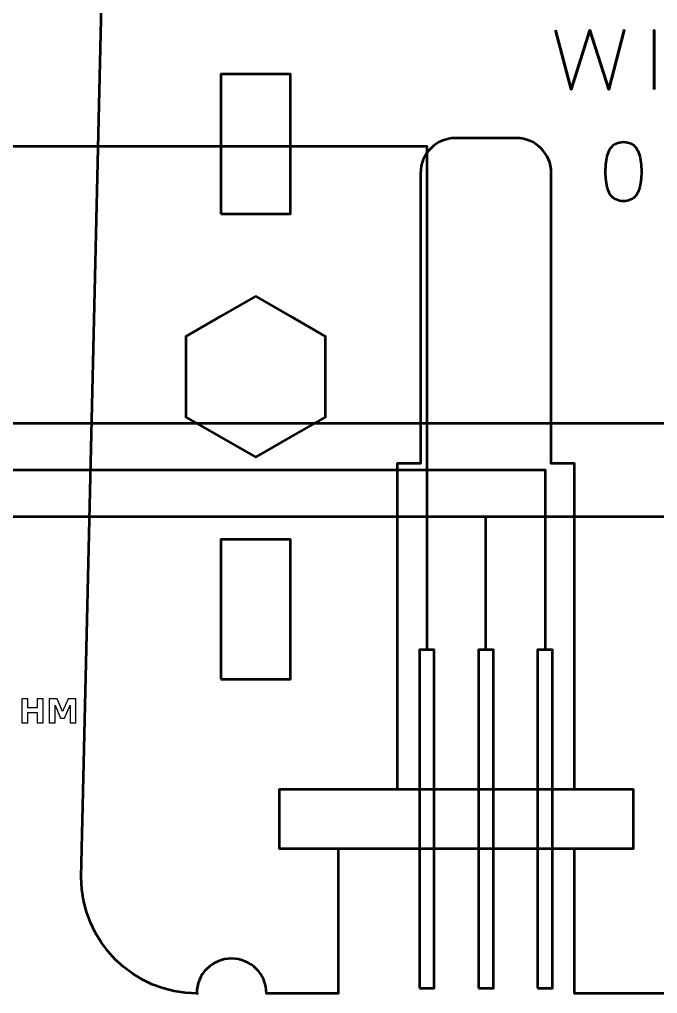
# Model space of a CAD drawing. Header units: centimetres. Extents: x -22.1 to 1.1, y -17.5 to -11.2.
# Drawn here: x -10.465 to -7.723, y -17.5 to -13.315 of the extents above; entities that cross this region are included whole.
import ezdxf

# ---------------------------------------------------------------- set-up
doc = ezdxf.new("R2010")
doc.units = ezdxf.units.CM
doc.header["$MEASUREMENT"] = 0
doc.layers.add('Layer 1', color=7, linetype='Continuous')

msp = doc.modelspace()

# ---------------------------------------------------------------- linework, layer by layer
at = {"layer": 'Layer 1', "color": 253, "lineweight": 53}
for points in [[(-9.6, -14.15), (-9.3, -14.15), (-9.3, -13.55), (-9.6, -13.55), (-9.6, -14.15)], [(-9.6, -16.15), (-9.3, -16.15), (-9.3, -15.55), (-9.6, -15.55), (-9.6, -16.15)]]:
    msp.add_lwpolyline(points, close=True, dxfattribs=at)
at = {"layer": 'Layer 1', "color": 2, "lineweight": 53}
for points in [[(-8.7465, -17.47699), (-8.6825, -17.47699), (-8.6825, -16.02299), (-8.7465, -16.02299), (-8.7465, -17.47699)], [(-8.4925, -17.47699), (-8.4285, -17.47699), (-8.4285, -16.02299), (-8.4925, -16.02299), (-8.4925, -17.47699)], [(-8.2385, -17.47699), (-8.1745, -17.47699), (-8.1745, -16.02299), (-8.2385, -16.02299), (-8.2385, -17.47699)]]:
    msp.add_lwpolyline(points, close=True, dxfattribs=at)
at = {"layer": 'Layer 1', "color": 7, "lineweight": 53}
msp.add_lwpolyline([(-9.3495, -16.87699), (-7.8255, -16.87699), (-7.8255, -16.62299), (-9.3495, -16.62299), (-9.3495, -16.87699)], close=True, dxfattribs=at)
at = {"layer": 'Layer 1', "color": 253, "lineweight": 53}
for points, knots in [([(-7.6815, -17.5), (-7.6815, -17.5), (-8.0795, -17.5), (-8.0795, -17.5), (-8.0795, -17.5), (-8.0795, -17.5), (-8.0795, -16.87699), (-8.0795, -16.87699), (-8.0795, -16.87699), (-8.0795, -16.87699), (-7.8255, -16.87699), (-7.8255, -16.87699), (-7.8255, -16.87699), (-7.8255, -16.87699), (-7.8255, -16.62299), (-7.8255, -16.62299), (-7.8255, -16.62299), (-7.8255, -16.62299), (-8.0795, -16.62299), (-8.0795, -16.62299), (-8.0795, -16.62299), (-8.0795, -16.62299), (-8.0795, -15.22299), (-8.0795, -15.22299), (-8.0795, -15.22299), (-8.0795, -15.22299), (-8.1795, -15.22302), (-8.1795, -15.22302), (-8.1795, -15.22302), (-8.1795, -15.22302), (-8.1795, -14.24998), (-8.1795, -14.24998), (-8.1795, -14.24998), (-8.1795, -14.24998), (-8.1795, -13.97501), (-8.1795, -13.97501), (-8.1795, -13.97501), (-8.1795, -13.89218), (-8.24667, -13.82501), (-8.32951, -13.82501), (-8.32951, -13.82501), (-8.32951, -13.82501), (-8.59151, -13.825), (-8.59151, -13.825), (-8.59151, -13.825), (-8.67433, -13.825), (-8.7415, -13.89217), (-8.7415, -13.975), (-8.7415, -13.975), (-8.7415, -13.975), (-8.7415, -14.24998), (-8.7415, -14.24998), (-8.7415, -14.24998), (-8.7415, -14.24998), (-8.7415, -15.22302), (-8.7415, -15.22302), (-8.7415, -15.22302), (-8.7415, -15.22302), (-8.8415, -15.22299), (-8.8415, -15.22299), (-8.8415, -15.22299), (-8.8415, -15.22299), (-8.8415, -16.62299), (-8.8415, -16.62299), (-8.8415, -16.62299), (-8.8415, -16.62299), (-9.3495, -16.62299), (-9.3495, -16.62299), (-9.3495, -16.62299), (-9.3495, -16.62299), (-9.3495, -16.87699), (-9.3495, -16.87699), (-9.3495, -16.87699), (-9.3495, -16.87699), (-9.0955, -16.87699), (-9.0955, -16.87699), (-9.0955, -16.87699), (-9.0955, -16.87699), (-9.0955, -17.5), (-9.0955, -17.5), (-9.0955, -17.5), (-9.0955, -17.5), (-9.40365, -17.5), (-9.40365, -17.5), (-9.40365, -17.5), (-9.40365, -17.41717), (-9.47082, -17.35), (-9.55365, -17.35), (-9.55365, -17.35), (-9.63648, -17.35), (-9.70365, -17.41717), (-9.70365, -17.5), (-9.70365, -17.5), (-9.70365, -17.5), (-9.7, -17.5), (-9.7, -17.5), (-9.7, -17.5), (-9.97609, -17.5), (-10.2, -17.27609), (-10.2, -17), (-10.2, -17), (-10.2, -17), (-10.1, -12.7), (-10.1, -12.7), (-10.1, -12.7), (-10.1, -12.42391), (-9.87609, -12.2), (-9.6, -12.2), (-9.6, -12.2), (-9.6, -12.2), (-5.3, -12.2), (-5.3, -12.2), (-5.3, -12.2), (-5.02391, -12.2), (-4.8, -12.42391), (-4.8, -12.7), (-4.8, -12.7), (-4.8, -12.7), (-4.8, -17), (-4.8, -17), (-4.8, -17), (-4.8, -17.27609), (-5.02391, -17.5), (-5.3, -17.5), (-5.3, -17.5), (-5.3, -17.5), (-6.067, -17.5), (-6.067, -17.5)], [0, 0, 0, 0, 0.03125, 0.03125, 0.03125, 0.03125, 0.0625, 0.0625, 0.0625, 0.0625, 0.09375, 0.09375, 0.09375, 0.09375, 0.125, 0.125, 0.125, 0.125, 0.15625, 0.15625, 0.15625, 0.15625, 0.1875, 0.1875, 0.1875, 0.1875, 0.21875, 0.21875, 0.21875, 0.21875, 0.25, 0.25, 0.25, 0.25, 0.28125, 0.28125, 0.28125, 0.28125, 0.3125, 0.3125, 0.3125, 0.3125, 0.34375, 0.34375, 0.34375, 0.34375, 0.375, 0.375, 0.375, 0.375, 0.40625, 0.40625, 0.40625, 0.40625, 0.4375, 0.4375, 0.4375, 0.4375, 0.46875, 0.46875, 0.46875, 0.46875, 0.5, 0.5, 0.5, 0.5, 0.53125, 0.53125, 0.53125, 0.53125, 0.5625, 0.5625, 0.5625, 0.5625, 0.59375, 0.59375, 0.59375, 0.59375, 0.625, 0.625, 0.625, 0.625, 0.65625, 0.65625, 0.65625, 0.65625, 0.6875, 0.6875, 0.6875, 0.6875, 0.71875, 0.71875, 0.71875, 0.71875, 0.75, 0.75, 0.75, 0.75, 0.78125, 0.78125, 0.78125, 0.78125, 0.8125, 0.8125, 0.8125, 0.8125, 0.84375, 0.84375, 0.84375, 0.84375, 0.875, 0.875, 0.875, 0.875, 0.90625, 0.90625, 0.90625, 0.90625, 0.9375, 0.9375, 0.9375, 0.9375, 0.96875, 0.96875, 0.96875, 0.96875, 1, 1, 1, 1]), ([(-8.16146, -13.36188), (-8.16146, -13.36188), (-8.09443, -13.61623), (-8.09443, -13.61623), (-8.09443, -13.61623), (-8.09443, -13.61623), (-8.01364, -13.36188), (-8.01364, -13.36188), (-8.01364, -13.36188), (-8.01364, -13.36188), (-7.93286, -13.61623), (-7.93286, -13.61623), (-7.93286, -13.61623), (-7.93286, -13.61623), (-7.86583, -13.36188), (-7.86583, -13.36188), (-7.86583, -13.36188), (-7.86583, -13.36188), (-7.93286, -13.61623), (-7.93286, -13.61623), (-7.93286, -13.61623), (-7.93286, -13.61623), (-8.01364, -13.36188), (-8.01364, -13.36188), (-8.01364, -13.36188), (-8.01364, -13.36188), (-8.09443, -13.61623), (-8.09443, -13.61623), (-8.09443, -13.61623), (-8.09443, -13.61623), (-8.16146, -13.36188), (-8.16146, -13.36188)], [0, 0, 0, 0, 0.125, 0.125, 0.125, 0.125, 0.25, 0.25, 0.25, 0.25, 0.375, 0.375, 0.375, 0.375, 0.5, 0.5, 0.5, 0.5, 0.625, 0.625, 0.625, 0.625, 0.75, 0.75, 0.75, 0.75, 0.875, 0.875, 0.875, 0.875, 1, 1, 1, 1]), ([(-7.73707, -13.61623), (-7.73707, -13.61623), (-7.73707, -13.36188), (-7.73707, -13.36188), (-7.73707, -13.36188), (-7.73707, -13.36188), (-7.73707, -13.61623), (-7.73707, -13.61623)], [0, 0, 0, 0, 0.5, 0.5, 0.5, 0.5, 1, 1, 1, 1]), ([(-7.86918, -14.09565), (-7.85684, -14.09559), (-7.84619, -14.09342), (-7.83732, -14.08918), (-7.83732, -14.08918), (-7.8285, -14.08495), (-7.82115, -14.07889), (-7.81527, -14.07119), (-7.81527, -14.07119), (-7.80945, -14.06343), (-7.80486, -14.05426), (-7.80145, -14.04367), (-7.80145, -14.04367), (-7.7981, -14.03309), (-7.79569, -14.02151), (-7.79434, -14.00881), (-7.79434, -14.00881), (-7.79292, -13.99611), (-7.79222, -13.98276), (-7.79228, -13.96865), (-7.79228, -13.96865), (-7.79222, -13.9546), (-7.79292, -13.94125), (-7.79434, -13.92861), (-7.79434, -13.92861), (-7.79569, -13.91597), (-7.7981, -13.90433), (-7.80145, -13.89374), (-7.80145, -13.89374), (-7.80486, -13.88322), (-7.80945, -13.87405), (-7.81527, -13.86623), (-7.81527, -13.86623), (-7.82115, -13.85846), (-7.8285, -13.85241), (-7.83732, -13.84817), (-7.83732, -13.84817), (-7.84619, -13.84388), (-7.85684, -13.84171), (-7.86918, -13.84165), (-7.86918, -13.84165), (-7.88153, -13.84171), (-7.89217, -13.84388), (-7.90105, -13.84817), (-7.90105, -13.84817), (-7.90987, -13.85241), (-7.91722, -13.85846), (-7.9231, -13.86623), (-7.9231, -13.86623), (-7.92892, -13.87405), (-7.93351, -13.88322), (-7.93692, -13.89374), (-7.93692, -13.89374), (-7.94027, -13.90433), (-7.94268, -13.91597), (-7.94403, -13.92861), (-7.94403, -13.92861), (-7.94544, -13.94125), (-7.94615, -13.9546), (-7.94609, -13.96865), (-7.94609, -13.96865), (-7.94615, -13.98276), (-7.94544, -13.99611), (-7.94403, -14.00881), (-7.94403, -14.00881), (-7.94268, -14.02151), (-7.94027, -14.03309), (-7.93692, -14.04367), (-7.93692, -14.04367), (-7.93351, -14.05426), (-7.92892, -14.06343), (-7.9231, -14.07119), (-7.9231, -14.07119), (-7.91722, -14.07889), (-7.90987, -14.08495), (-7.90105, -14.08918), (-7.90105, -14.08918), (-7.89217, -14.09342), (-7.88153, -14.09559), (-7.86918, -14.09565)], [0, 0, 0, 0, 0.05, 0.05, 0.05, 0.05, 0.1, 0.1, 0.1, 0.1, 0.15, 0.15, 0.15, 0.15, 0.2, 0.2, 0.2, 0.2, 0.25, 0.25, 0.25, 0.25, 0.3, 0.3, 0.3, 0.3, 0.35, 0.35, 0.35, 0.35, 0.4, 0.4, 0.4, 0.4, 0.45, 0.45, 0.45, 0.45, 0.5, 0.5, 0.5, 0.5, 0.55, 0.55, 0.55, 0.55, 0.6, 0.6, 0.6, 0.6, 0.65, 0.65, 0.65, 0.65, 0.7, 0.7, 0.7, 0.7, 0.75, 0.75, 0.75, 0.75, 0.8, 0.8, 0.8, 0.8, 0.85, 0.85, 0.85, 0.85, 0.9, 0.9, 0.9, 0.9, 0.95, 0.95, 0.95, 0.95, 1, 1, 1, 1]), ([(-7.86918, -14.09565), (-7.85684, -14.09559), (-7.84619, -14.09342), (-7.83732, -14.08918), (-7.83732, -14.08918), (-7.8285, -14.08495), (-7.82115, -14.07889), (-7.81527, -14.07119), (-7.81527, -14.07119), (-7.80945, -14.06343), (-7.80486, -14.05426), (-7.80145, -14.04367), (-7.80145, -14.04367), (-7.7981, -14.03309), (-7.79569, -14.02151), (-7.79434, -14.00881), (-7.79434, -14.00881), (-7.79292, -13.99611), (-7.79222, -13.98276), (-7.79228, -13.96865), (-7.79228, -13.96865), (-7.79222, -13.9546), (-7.79292, -13.94125), (-7.79434, -13.92861), (-7.79434, -13.92861), (-7.79569, -13.91597), (-7.7981, -13.90433), (-7.80145, -13.89374), (-7.80145, -13.89374), (-7.80486, -13.88322), (-7.80945, -13.87405), (-7.81527, -13.86623), (-7.81527, -13.86623), (-7.82115, -13.85846), (-7.8285, -13.85241), (-7.83732, -13.84817), (-7.83732, -13.84817), (-7.84619, -13.84388), (-7.85684, -13.84171), (-7.86918, -13.84165), (-7.86918, -13.84165), (-7.88153, -13.84171), (-7.89217, -13.84388), (-7.90105, -13.84817), (-7.90105, -13.84817), (-7.90987, -13.85241), (-7.91722, -13.85846), (-7.9231, -13.86623), (-7.9231, -13.86623), (-7.92892, -13.87405), (-7.93351, -13.88322), (-7.93692, -13.89374), (-7.93692, -13.89374), (-7.94027, -13.90433), (-7.94268, -13.91597), (-7.94403, -13.92861), (-7.94403, -13.92861), (-7.94544, -13.94125), (-7.94615, -13.9546), (-7.94609, -13.96865), (-7.94609, -13.96865), (-7.94615, -13.98276), (-7.94544, -13.99611), (-7.94403, -14.00881), (-7.94403, -14.00881), (-7.94268, -14.02151), (-7.94027, -14.03309), (-7.93692, -14.04367), (-7.93692, -14.04367), (-7.93351, -14.05426), (-7.92892, -14.06343), (-7.9231, -14.07119), (-7.9231, -14.07119), (-7.91722, -14.07889), (-7.90987, -14.08495), (-7.90105, -14.08918), (-7.90105, -14.08918), (-7.89217, -14.09342), (-7.88153, -14.09559), (-7.86918, -14.09565)], [0, 0, 0, 0, 0.05, 0.05, 0.05, 0.05, 0.1, 0.1, 0.1, 0.1, 0.15, 0.15, 0.15, 0.15, 0.2, 0.2, 0.2, 0.2, 0.25, 0.25, 0.25, 0.25, 0.3, 0.3, 0.3, 0.3, 0.35, 0.35, 0.35, 0.35, 0.4, 0.4, 0.4, 0.4, 0.45, 0.45, 0.45, 0.45, 0.5, 0.5, 0.5, 0.5, 0.55, 0.55, 0.55, 0.55, 0.6, 0.6, 0.6, 0.6, 0.65, 0.65, 0.65, 0.65, 0.7, 0.7, 0.7, 0.7, 0.75, 0.75, 0.75, 0.75, 0.8, 0.8, 0.8, 0.8, 0.85, 0.85, 0.85, 0.85, 0.9, 0.9, 0.9, 0.9, 0.95, 0.95, 0.95, 0.95, 1, 1, 1, 1]), ([(-9.45, -14.50359), (-9.45, -14.50359), (-9.3, -14.59019), (-9.3, -14.59019), (-9.3, -14.59019), (-9.3, -14.59019), (-9.15, -14.67679), (-9.15, -14.67679), (-9.15, -14.67679), (-9.15, -14.67679), (-9.15, -14.85), (-9.15, -14.85), (-9.15, -14.85), (-9.15, -14.85), (-9.15, -15.02321), (-9.15, -15.02321), (-9.15, -15.02321), (-9.15, -15.02321), (-9.3, -15.10981), (-9.3, -15.10981), (-9.3, -15.10981), (-9.3, -15.10981), (-9.45, -15.19641), (-9.45, -15.19641), (-9.45, -15.19641), (-9.45, -15.19641), (-9.6, -15.10981), (-9.6, -15.10981), (-9.6, -15.10981), (-9.6, -15.10981), (-9.75, -15.02321), (-9.75, -15.02321), (-9.75, -15.02321), (-9.75, -15.02321), (-9.75, -14.85), (-9.75, -14.85), (-9.75, -14.85), (-9.75, -14.85), (-9.75, -14.67679), (-9.75, -14.67679), (-9.75, -14.67679), (-9.75, -14.67679), (-9.6, -14.59019), (-9.6, -14.59019), (-9.6, -14.59019), (-9.6, -14.59019), (-9.45, -14.50359), (-9.45, -14.50359)], [0, 0, 0, 0, 0.0833333, 0.0833333, 0.0833333, 0.0833333, 0.1666667, 0.1666667, 0.1666667, 0.1666667, 0.25, 0.25, 0.25, 0.25, 0.3333333, 0.3333333, 0.3333333, 0.3333333, 0.4166667, 0.4166667, 0.4166667, 0.4166667, 0.5, 0.5, 0.5, 0.5, 0.5833333, 0.5833333, 0.5833333, 0.5833333, 0.6666667, 0.6666667, 0.6666667, 0.6666667, 0.75, 0.75, 0.75, 0.75, 0.8333333, 0.8333333, 0.8333333, 0.8333333, 0.9166667, 0.9166667, 0.9166667, 0.9166667, 1, 1, 1, 1])]:
    msp.add_open_spline(points, degree=3, knots=knots, dxfattribs=at)
at = {"layer": 'Layer 1', "color": 3, "lineweight": 53}
msp.add_open_spline([(-19.64837, -14.00657), (-19.64837, -14.00657), (-19.5, -13.86004), (-19.5, -13.86004), (-19.5, -13.86004), (-19.5, -13.86004), (-8.7145, -13.86004), (-8.7145, -13.86004), (-8.7145, -13.86004), (-8.7145, -13.86004), (-8.7145, -16.02299), (-8.7145, -16.02299)], degree=3, knots=[0, 0, 0, 0, 0.3333333, 0.3333333, 0.3333333, 0.3333333, 0.6666667, 0.6666667, 0.6666667, 0.6666667, 1, 1, 1, 1], dxfattribs=at)
at = {"layer": 'Layer 1', "color": 30, "lineweight": 53}
msp.add_open_spline([(-19.5, -14.85001), (-19.5, -14.85001), (-19.5, -15.05001), (-19.5, -15.05001), (-19.5, -15.05001), (-19.5, -15.05001), (-6.194, -15.05001), (-6.194, -15.05001), (-6.194, -15.05001), (-6.194, -15.05001), (-6.194, -16.02299), (-6.194, -16.02299)], degree=3, knots=[0, 0, 0, 0, 0.3333333, 0.3333333, 0.3333333, 0.3333333, 0.6666667, 0.6666667, 0.6666667, 0.6666667, 1, 1, 1, 1], dxfattribs=at)
at = {"layer": 'Layer 1', "color": 5, "lineweight": 53}
msp.add_open_spline([(-19.246, -14.85001), (-19.246, -14.85001), (-19.246, -15.25001), (-19.246, -15.25001), (-19.246, -15.25001), (-19.246, -15.25001), (-8.2065, -15.25001), (-8.2065, -15.25001), (-8.2065, -15.25001), (-8.2065, -15.25001), (-8.2065, -16.02299), (-8.2065, -16.02299)], degree=3, knots=[0, 0, 0, 0, 0.3333333, 0.3333333, 0.3333333, 0.3333333, 0.6666667, 0.6666667, 0.6666667, 0.6666667, 1, 1, 1, 1], dxfattribs=at)
at = {"layer": 'Layer 1', "color": 1, "lineweight": 53}
for points, knots in [([(-12.00824, -15.87087), (-12.00824, -15.87087), (-12.00824, -15.45001), (-12.00824, -15.45001), (-12.00824, -15.45001), (-12.00824, -15.45001), (-8.4605, -15.45001), (-8.4605, -15.45001)], [0, 0, 0, 0, 0.5, 0.5, 0.5, 0.5, 1, 1, 1, 1]), ([(-8.4605, -16.02299), (-8.4605, -16.02299), (-8.4605, -15.45001), (-8.4605, -15.45001), (-8.4605, -15.45001), (-8.4605, -15.45001), (-6.702, -15.45001), (-6.702, -15.45001), (-6.702, -15.45001), (-6.702, -15.45001), (-6.702, -16.02299), (-6.702, -16.02299)], [0, 0, 0, 0, 0.3333333, 0.3333333, 0.3333333, 0.3333333, 0.6666667, 0.6666667, 0.6666667, 0.6666667, 1, 1, 1, 1])]:
    msp.add_open_spline(points, degree=3, knots=knots, dxfattribs=at)
at = {"layer": 'Layer 1', "color": 250}
for points, knots in [([(-10.45528, -16.23389), (-10.45528, -16.23389), (-10.42875, -16.23389), (-10.42875, -16.23389), (-10.42875, -16.23389), (-10.42875, -16.23389), (-10.42875, -16.2731), (-10.42875, -16.2731), (-10.42875, -16.2731), (-10.42875, -16.2731), (-10.38962, -16.2731), (-10.38962, -16.2731), (-10.38962, -16.2731), (-10.38962, -16.2731), (-10.38962, -16.23389), (-10.38962, -16.23389), (-10.38962, -16.23389), (-10.38962, -16.23389), (-10.36309, -16.23389), (-10.36309, -16.23389), (-10.36309, -16.23389), (-10.36309, -16.23389), (-10.36309, -16.33676), (-10.36309, -16.33676), (-10.36309, -16.33676), (-10.36309, -16.33676), (-10.38962, -16.33676), (-10.38962, -16.33676), (-10.38962, -16.33676), (-10.38962, -16.33676), (-10.38962, -16.29316), (-10.38962, -16.29316), (-10.38962, -16.29316), (-10.38962, -16.29316), (-10.42875, -16.29316), (-10.42875, -16.29316), (-10.42875, -16.29316), (-10.42875, -16.29316), (-10.42875, -16.33676), (-10.42875, -16.33676), (-10.42875, -16.33676), (-10.42875, -16.33676), (-10.45528, -16.33676), (-10.45528, -16.33676), (-10.45528, -16.33676), (-10.45528, -16.33676), (-10.45528, -16.23389), (-10.45528, -16.23389)], [0, 0, 0, 0, 0.0833333, 0.0833333, 0.0833333, 0.0833333, 0.1666667, 0.1666667, 0.1666667, 0.1666667, 0.25, 0.25, 0.25, 0.25, 0.3333333, 0.3333333, 0.3333333, 0.3333333, 0.4166667, 0.4166667, 0.4166667, 0.4166667, 0.5, 0.5, 0.5, 0.5, 0.5833333, 0.5833333, 0.5833333, 0.5833333, 0.6666667, 0.6666667, 0.6666667, 0.6666667, 0.75, 0.75, 0.75, 0.75, 0.8333333, 0.8333333, 0.8333333, 0.8333333, 0.9166667, 0.9166667, 0.9166667, 0.9166667, 1, 1, 1, 1]), ([(-10.33719, -16.23389), (-10.33719, -16.23389), (-10.30344, -16.23389), (-10.30344, -16.23389), (-10.30344, -16.23389), (-10.30344, -16.23389), (-10.27999, -16.28895), (-10.27999, -16.28895), (-10.27999, -16.28895), (-10.27999, -16.28895), (-10.25643, -16.23389), (-10.25643, -16.23389), (-10.25643, -16.23389), (-10.25643, -16.23389), (-10.22275, -16.23389), (-10.22275, -16.23389), (-10.22275, -16.23389), (-10.22275, -16.23389), (-10.22275, -16.33676), (-10.22275, -16.33676), (-10.22275, -16.33676), (-10.22275, -16.33676), (-10.24782, -16.33676), (-10.24782, -16.33676), (-10.24782, -16.33676), (-10.24782, -16.33676), (-10.24782, -16.26152), (-10.24782, -16.26152), (-10.24782, -16.26152), (-10.24782, -16.26152), (-10.27153, -16.31698), (-10.27153, -16.31698), (-10.27153, -16.31698), (-10.27153, -16.31698), (-10.28834, -16.31698), (-10.28834, -16.31698), (-10.28834, -16.31698), (-10.28834, -16.31698), (-10.31205, -16.26152), (-10.31205, -16.26152), (-10.31205, -16.26152), (-10.31205, -16.26152), (-10.31205, -16.33676), (-10.31205, -16.33676), (-10.31205, -16.33676), (-10.31205, -16.33676), (-10.33719, -16.33676), (-10.33719, -16.33676), (-10.33719, -16.33676), (-10.33719, -16.33676), (-10.33719, -16.23389), (-10.33719, -16.23389)], [0, 0, 0, 0, 0.0769231, 0.0769231, 0.0769231, 0.0769231, 0.1538462, 0.1538462, 0.1538462, 0.1538462, 0.2307692, 0.2307692, 0.2307692, 0.2307692, 0.3076923, 0.3076923, 0.3076923, 0.3076923, 0.3846154, 0.3846154, 0.3846154, 0.3846154, 0.4615385, 0.4615385, 0.4615385, 0.4615385, 0.5384615, 0.5384615, 0.5384615, 0.5384615, 0.6153846, 0.6153846, 0.6153846, 0.6153846, 0.6923077, 0.6923077, 0.6923077, 0.6923077, 0.7692308, 0.7692308, 0.7692308, 0.7692308, 0.8461538, 0.8461538, 0.8461538, 0.8461538, 0.9230769, 0.9230769, 0.9230769, 0.9230769, 1, 1, 1, 1])]:
    msp.add_open_spline(points, degree=3, knots=knots, dxfattribs=at)

doc.saveas('drawing.dxf')
